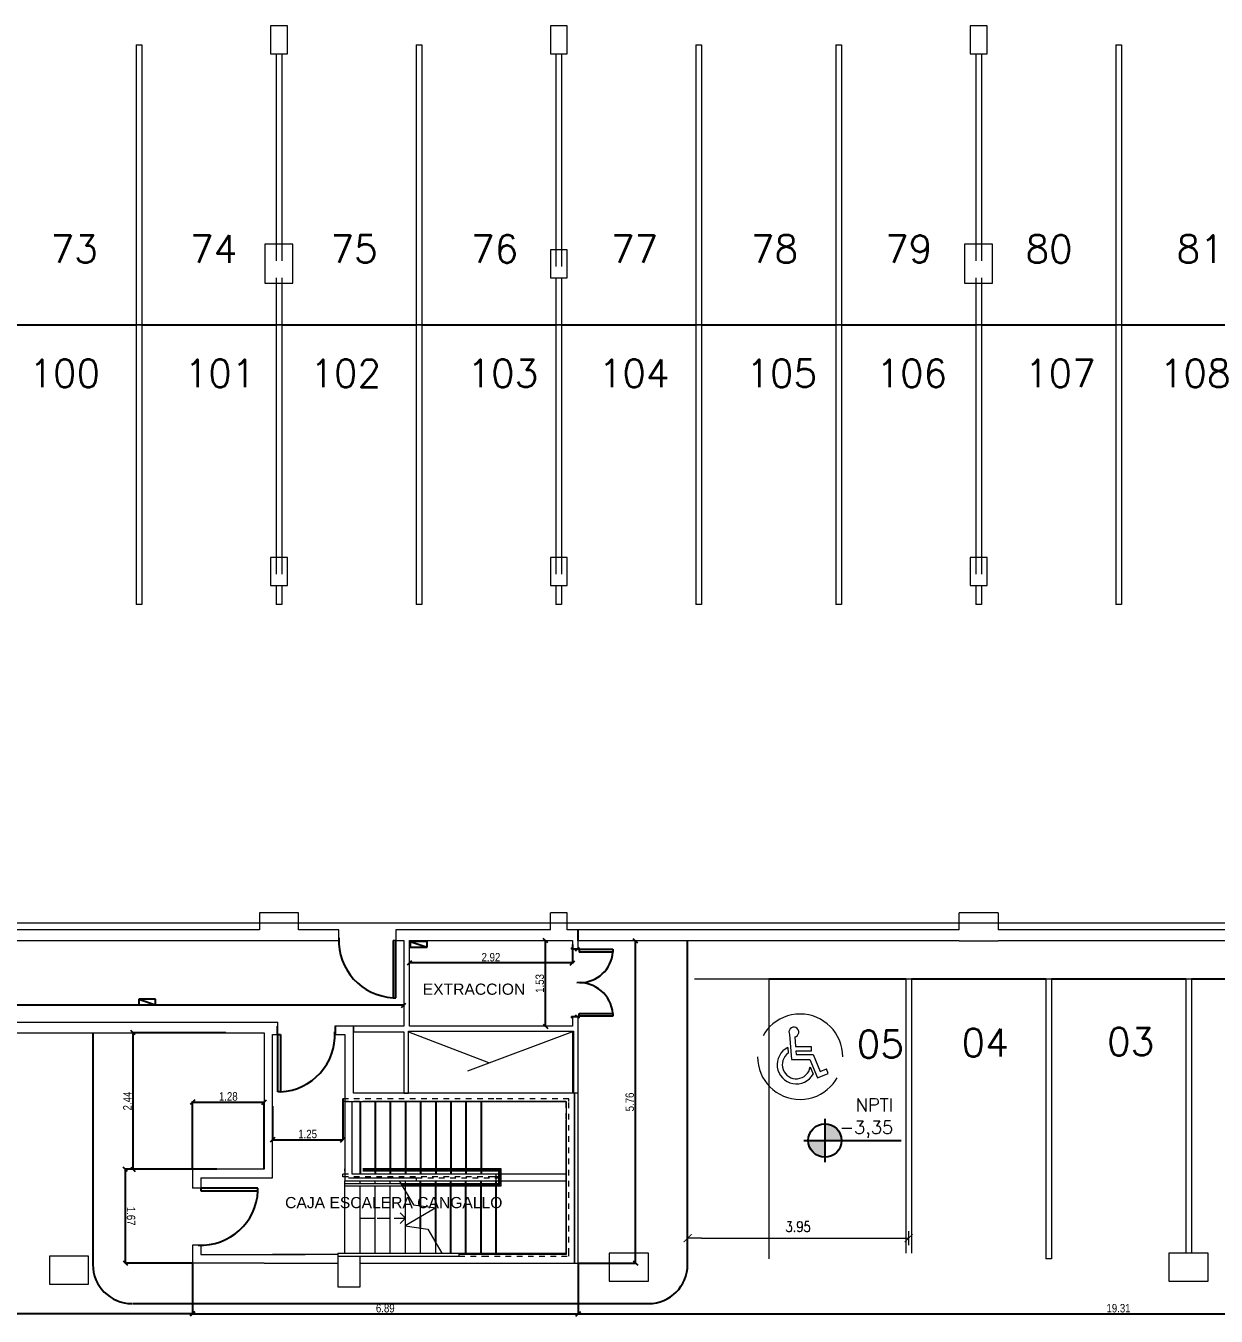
# Model space of a CAD drawing. Header units: millimetres. Extents: x 40 to 151, y 57 to 134.
# Drawn here: x 109.45 to 130.71, y 82.61 to 105.67 of the extents above; entities that cross this region are included whole.
import ezdxf

# ---------------------------------------------------------------- set-up
doc = ezdxf.new("R2010")
doc.units = ezdxf.units.MM
for name, pattern in [('Center', [30, 12, -6, 6, -6]), ('Dash', [3.5, 2, -1.5]), ('Hidden', [7.14375, 4.7625, -2.38125]), ('Overhead', [3.96875, 2.38125, -1.5875]), ('Overhead_2_', [0.003968, 0.002381, -0.001587])]:
    doc.linetypes.add(name, pattern=pattern)
for name, color, linetype, lineweight in [('000', 7, 'Continuous', 9), ('A-----NPP', 7, 'Continuous', 9), ('A-----TEP', 7, 'Continuous', 9), ('A-DOORSYM', 7, 'Continuous', 9), ('A-FLORHRM', 7, 'Continuous', 9), ('A-FLOROTM', 7, 'Continuous', 9), ('A-FLORSTM', 7, 'Continuous', 9), ('A-SECTMBM', 7, 'Overhead', 9), ('A-WALL', 7, 'Continuous', 9), ('C-PKNGCTM', 7, 'Continuous', 9), ('DIMENSION', 1, 'Continuous', 25), ('F-AFFFEQM', 7, 'Continuous', 9), ('PPSA-COTAS-PARCIALES', 7, 'Continuous', 9), ('S-COLSPRM', 7, 'Continuous', 9)]:
    doc.layers.add(name, color=color, linetype=linetype, lineweight=lineweight)
for name, color, linetype in [('estructura', 7, 'Continuous'), ('Lineas Carpintería', 7, 'Continuous'), ('Lineas Muros mampostería', 7, 'Continuous'), ('Lineas Proyecciones', 7, 'Hidden'), ('Lineas Solados', 7, 'Continuous'), ('NUEVOTEXTOS', 7, 'Continuous'), ('Plano Generales interior', 7, 'Continuous'), ('Sectores', 3, 'Continuous')]:
    doc.layers.add(name, color=color, linetype=linetype)
doc.styles.add('ARIALNARROW', font='ARIALN.TTF')
doc.styles.add('COTAS', font='simplex.shx', dxfattribs={"width": 0.8})
doc.styles.add('MtXpl_Arial_Unicode_', font='ARIALUNI.ttf')
doc.styles.add('NUEVOLOCALES', font='romans.shx')
doc.styles.get("Standard").update_dxf_attribs({"font": 'txt.shx'})
doc.dimstyles.new('C', dxfattribs={"dimscale": 1.5, "dimtxt": 0.15, "dimasz": 0.08, "dimexe": 0.01, "dimexo": 0, "dimgap": 0.025, "dimtad": 1, "dimzin": 0, "dimdsep": 46, "dimtxsty": 'ARIALNARROW', "dimblk": 'OBLIQUE', "dimcen": 0, "dimclrd": 256, "dimclre": 256, "dimclrt": 256, "dimadec": 0, "dimazin": 0, "dimtfac": 1.666667, "dimtofl": 0, "dimtmove": 0, "dimatfit": 0, "dimldrblk": 'OBLIQUE', "dimfxl": 0.1, "dimtolj": 1, "dimtzin": 0, "dimarcsym": 0})

# ---------------------------------------------------------------- blocks, each defined once
blk = doc.blocks.new('COTA_N')
for p, q in [((-1, 0), (0, 0)), ((0, 0.5), (0, -0.5))]:
    blk.add_line(p, q)
at = {"const_width": 0.065}
blk.add_lwpolyline([(0.141421, 0.141421), (0.282843, 0.282843), (0, 0), (-0.141421, -0.141421), (-0.282843, -0.282843)], dxfattribs=at)
blk = doc.blocks.new('_Oblique')
at = {"layer": 'estructura', "color": 0, "lineweight": -2}
blk.add_line((-0.5, -0.5), (0.5, 0.5), dxfattribs=at)
blk = doc.blocks.new('*D46')
at = {"layer": 'Defpoints', "color": 0}
for p in [(95.922792, 83.605162), (112.422743, 83.560108), (112.422743, 82.660108)]:
    blk.add_point(p, dxfattribs=at)
at = {"layer": 'DIMENSION', "lineweight": -2}
for p, q in [((95.922792, 83.605162), (95.922792, 82.650108)), ((112.422743, 83.560108), (112.422743, 82.650108)), ((95.922792, 82.660108), (112.422743, 82.660108))]:
    blk.add_line(p, q, dxfattribs=at)
at = {"layer": 'DIMENSION', "lineweight": -2, "xscale": 0.08, "yscale": 0.08, "zscale": 0.08, "rotation": 180}
blk.add_blockref('_Oblique', (95.922792, 82.660108), dxfattribs=at)
at = {"layer": 'DIMENSION', "lineweight": -2, "xscale": 0.08, "yscale": 0.08, "zscale": 0.08}
blk.add_blockref('_Oblique', (112.422743, 82.660108), dxfattribs=at)
at = {"layer": 'DIMENSION', "insert": (104.172767, 82.761684), "char_height": 0.15, "attachment_point": 5, "style": 'ARIALNARROW'}
blk.add_mtext('\\A1;16.50', dxfattribs=at)
blk = doc.blocks.new('*D47')
at = {"layer": 'Defpoints', "color": 0}
for p in [(119.312797, 83.560162), (112.422743, 82.650108), (119.312797, 82.650108)]:
    blk.add_point(p, dxfattribs=at)
at = {"layer": 'DIMENSION', "lineweight": -2}
for p, q in [((119.312797, 83.560162), (119.312797, 82.640108)), ((112.422743, 82.650108), (112.422743, 82.660108)), ((112.422743, 82.650108), (119.312797, 82.650108))]:
    blk.add_line(p, q, dxfattribs=at)
at = {"layer": 'DIMENSION', "lineweight": -2, "xscale": 0.08, "yscale": 0.08, "zscale": 0.08, "rotation": 180}
blk.add_blockref('_Oblique', (112.422743, 82.650108), dxfattribs=at)
at = {"layer": 'DIMENSION', "lineweight": -2, "xscale": 0.08, "yscale": 0.08, "zscale": 0.08}
blk.add_blockref('_Oblique', (119.312797, 82.650108), dxfattribs=at)
at = {"layer": 'DIMENSION', "insert": (115.86777, 82.751684), "char_height": 0.15, "attachment_point": 5, "style": 'ARIALNARROW'}
blk.add_mtext('\\A1;6.89', dxfattribs=at)
blk = doc.blocks.new('*D48')
at = {"layer": 'Defpoints', "color": 0}
for p in [(138.622508, 83.535162), (119.312797, 82.650108), (138.622508, 82.650108)]:
    blk.add_point(p, dxfattribs=at)
at = {"layer": 'DIMENSION', "lineweight": -2}
for p, q in [((138.622508, 83.535162), (138.622508, 82.640108)), ((119.312797, 82.650108), (119.312797, 82.660108)), ((119.312797, 82.650108), (138.622508, 82.650108))]:
    blk.add_line(p, q, dxfattribs=at)
at = {"layer": 'DIMENSION', "lineweight": -2, "xscale": 0.08, "yscale": 0.08, "zscale": 0.08, "rotation": 180}
blk.add_blockref('_Oblique', (119.312797, 82.650108), dxfattribs=at)
at = {"layer": 'DIMENSION', "lineweight": -2, "xscale": 0.08, "yscale": 0.08, "zscale": 0.08}
blk.add_blockref('_Oblique', (138.622508, 82.650108), dxfattribs=at)
at = {"layer": 'DIMENSION', "insert": (128.967652, 82.751684), "char_height": 0.15, "attachment_point": 5, "style": 'ARIALNARROW'}
blk.add_mtext('\\A1;19.31', dxfattribs=at)
blk = doc.blocks.new('*D49')
at = {"layer": 'Defpoints', "color": 0}
for p in [(120.337586, 89.315162), (120.337586, 89.315162), (119.312797, 83.560162)]:
    blk.add_point(p, dxfattribs=at)
at = {"layer": 'DIMENSION', "lineweight": -2}
for p, q in [((120.337586, 89.315162), (120.347586, 89.315162)), ((120.337586, 83.560162), (120.337586, 89.315162)), ((119.312797, 83.560162), (120.347586, 83.560162))]:
    blk.add_line(p, q, dxfattribs=at)
at = {"layer": 'DIMENSION', "lineweight": -2, "xscale": 0.08, "yscale": 0.08, "zscale": 0.08}
for p, rotation in [((120.337586, 89.315162), 90), ((120.337586, 83.560162), 270)]:
    blk.add_blockref('_Oblique', p, dxfattribs=dict(at, rotation=rotation))
at = {"layer": 'DIMENSION', "insert": (120.23601, 86.437662), "char_height": 0.15, "attachment_point": 5, "rotation": 90, "style": 'ARIALNARROW'}
blk.add_mtext('\\A1;5.76', dxfattribs=at)
blk = doc.blocks.new('*D50')
at = {"layer": 'Defpoints', "color": 0}
for p in [(118.729904, 89.320162), (118.729904, 89.320162), (118.729904, 87.790163)]:
    blk.add_point(p, dxfattribs=at)
at = {"layer": 'DIMENSION', "lineweight": -2}
for p, q in [((118.729904, 89.320162), (118.719904, 89.320162)), ((118.729904, 87.790163), (118.729904, 89.320162)), ((118.729904, 87.790163), (118.719904, 87.790163))]:
    blk.add_line(p, q, dxfattribs=at)
at = {"layer": 'DIMENSION', "lineweight": -2, "xscale": 0.08, "yscale": 0.08, "zscale": 0.08}
for p, rotation in [((118.729904, 89.320162), 90), ((118.729904, 87.790163), 270)]:
    blk.add_blockref('_Oblique', p, dxfattribs=dict(at, rotation=rotation))
at = {"layer": 'DIMENSION', "insert": (118.628327, 88.555163), "char_height": 0.15, "attachment_point": 5, "rotation": 90, "style": 'ARIALNARROW'}
blk.add_mtext('\\A1;1.53', dxfattribs=at)
blk = doc.blocks.new('*D51')
at = {"layer": 'Defpoints', "color": 0}
for p in [(119.212797, 89.250163), (116.297498, 88.921989), (116.297498, 88.921989)]:
    blk.add_point(p, dxfattribs=at)
at = {"layer": 'DIMENSION', "lineweight": -2}
for p, q in [((119.212797, 89.250163), (119.212797, 88.911989)), ((116.297498, 88.921989), (116.297498, 88.911989)), ((119.212797, 88.921989), (116.297498, 88.921989))]:
    blk.add_line(p, q, dxfattribs=at)
at = {"layer": 'DIMENSION', "lineweight": -2, "xscale": 0.08, "yscale": 0.08, "zscale": 0.08, "rotation": 180}
blk.add_blockref('_Oblique', (116.297498, 88.921989), dxfattribs=at)
at = {"layer": 'DIMENSION', "lineweight": -2, "xscale": 0.08, "yscale": 0.08, "zscale": 0.08}
blk.add_blockref('_Oblique', (119.212797, 88.921989), dxfattribs=at)
at = {"layer": 'DIMENSION', "insert": (117.755147, 89.023566), "char_height": 0.15, "attachment_point": 5, "style": 'ARIALNARROW'}
blk.add_mtext('\\A1;2.92', dxfattribs=at)
blk = doc.blocks.new('*D52')
at = {"layer": 'Defpoints', "color": 0}
for p in [(115.107797, 86.495561), (113.852797, 86.362232), (115.107797, 85.762232)]:
    blk.add_point(p, dxfattribs=at)
at = {"layer": 'DIMENSION', "lineweight": -2}
for p, q in [((115.107797, 86.495561), (115.107797, 85.752232)), ((113.852797, 86.362232), (113.852797, 85.752232)), ((113.852797, 85.762232), (115.107797, 85.762232))]:
    blk.add_line(p, q, dxfattribs=at)
at = {"layer": 'DIMENSION', "lineweight": -2, "xscale": 0.08, "yscale": 0.08, "zscale": 0.08, "rotation": 180}
blk.add_blockref('_Oblique', (113.852797, 85.762232), dxfattribs=at)
at = {"layer": 'DIMENSION', "lineweight": -2, "xscale": 0.08, "yscale": 0.08, "zscale": 0.08}
blk.add_blockref('_Oblique', (115.107797, 85.762232), dxfattribs=at)
at = {"layer": 'DIMENSION', "insert": (114.480297, 85.863809), "char_height": 0.15, "attachment_point": 5, "style": 'ARIALNARROW'}
blk.add_mtext('\\A1;1.25', dxfattribs=at)
blk = doc.blocks.new('*D53')
at = {"layer": 'Defpoints', "color": 0}
for p in [(113.017797, 87.675163), (111.360301, 85.234302), (112.860301, 85.234302)]:
    blk.add_point(p, dxfattribs=at)
at = {"layer": 'DIMENSION', "lineweight": -2}
for p, q in [((113.017797, 87.675163), (111.350301, 87.675163)), ((111.360301, 87.675163), (111.360301, 85.234302)), ((112.860301, 85.234302), (111.350301, 85.234302))]:
    blk.add_line(p, q, dxfattribs=at)
at = {"layer": 'DIMENSION', "lineweight": -2, "xscale": 0.08, "yscale": 0.08, "zscale": 0.08}
for p, rotation in [((111.360301, 87.675163), 90), ((111.360301, 85.234302), 270)]:
    blk.add_blockref('_Oblique', p, dxfattribs=dict(at, rotation=rotation))
at = {"layer": 'DIMENSION', "insert": (111.260001, 86.454732), "char_height": 0.15, "attachment_point": 5, "rotation": 90, "style": 'ARIALNARROW'}
blk.add_mtext('\\A1;2.44', dxfattribs=at)
blk = doc.blocks.new('*D54')
at = {"layer": 'Defpoints', "color": 0}
for p in [(112.422743, 85.234302), (111.222815, 83.560056), (112.422815, 83.560108)]:
    blk.add_point(p, dxfattribs=at)
at = {"layer": 'DIMENSION', "lineweight": -2}
for p, q in [((112.422743, 85.234302), (111.212743, 85.23425)), ((111.222743, 85.23425), (111.222815, 83.560056)), ((112.422815, 83.560108), (111.212815, 83.560056))]:
    blk.add_line(p, q, dxfattribs=at)
at = {"layer": 'DIMENSION', "lineweight": -2, "xscale": 0.08, "yscale": 0.08, "zscale": 0.08}
for p, rotation in [((111.222743, 85.23425), 90.002462), ((111.222815, 83.560056), 270.002462)]:
    blk.add_blockref('_Oblique', p, dxfattribs=dict(at, rotation=rotation))
at = {"layer": 'DIMENSION', "insert": (111.324355, 84.397157), "char_height": 0.15, "attachment_point": 5, "rotation": 270.002462, "style": 'ARIALNARROW'}
blk.add_mtext('\\A1;1.67', dxfattribs=at)
blk = doc.blocks.new('*D55')
at = {"layer": 'Defpoints', "color": 0}
for p in [(113.702797, 86.434302), (112.422815, 85.234302), (113.702797, 85.234302)]:
    blk.add_point(p, dxfattribs=at)
at = {"layer": 'DIMENSION', "lineweight": -2}
for p, q in [((112.422815, 85.234302), (112.422815, 86.444302)), ((112.422815, 86.434302), (113.702797, 86.434302)), ((113.702797, 85.234302), (113.702797, 86.444302))]:
    blk.add_line(p, q, dxfattribs=at)
at = {"layer": 'DIMENSION', "lineweight": -2, "xscale": 0.08, "yscale": 0.08, "zscale": 0.08, "rotation": 180}
blk.add_blockref('_Oblique', (112.422815, 86.434302), dxfattribs=at)
at = {"layer": 'DIMENSION', "lineweight": -2, "xscale": 0.08, "yscale": 0.08, "zscale": 0.08}
blk.add_blockref('_Oblique', (113.702797, 86.434302), dxfattribs=at)
at = {"layer": 'DIMENSION', "insert": (113.062806, 86.535878), "char_height": 0.15, "attachment_point": 5, "style": 'ARIALNARROW'}
blk.add_mtext('\\A1;1.28', dxfattribs=at)
blk = doc.blocks.new('*D56')
at = {"layer": 'Defpoints', "color": 0}
for p in [(91.928874, 88.165436), (116.197498, 88.165436), (91.928874, 87.920163)]:
    blk.add_point(p, dxfattribs=at)
at = {"layer": 'DIMENSION', "lineweight": -2}
for p, q in [((91.928874, 87.920163), (91.928874, 88.175436)), ((116.197498, 88.165436), (91.928874, 88.165436)), ((116.197498, 88.165436), (116.197498, 88.175436))]:
    blk.add_line(p, q, dxfattribs=at)
at = {"layer": 'DIMENSION', "lineweight": -2, "xscale": 0.08, "yscale": 0.08, "zscale": 0.08, "rotation": 180}
blk.add_blockref('_Oblique', (91.928874, 88.165436), dxfattribs=at)
at = {"layer": 'DIMENSION', "lineweight": -2, "xscale": 0.08, "yscale": 0.08, "zscale": 0.08}
blk.add_blockref('_Oblique', (116.197498, 88.165436), dxfattribs=at)
at = {"layer": 'DIMENSION', "insert": (104.063186, 88.265736), "char_height": 0.15, "attachment_point": 5, "style": 'ARIALNARROW'}
blk.add_mtext('\\A1;24.27', dxfattribs=at)

msp = doc.modelspace()

# ---------------------------------------------------------------- hatches: boundary and pattern name
h = msp.add_hatch(color=252)
h.paths.add_polyline_path([(123.422483, 85.748868, 0.414213562), (123.720953, 85.450397), (123.720953, 85.748868)])
h.paths.add_polyline_path([(123.720953, 86.047339), (123.720953, 85.748868), (124.019424, 85.748868, 0.414213562)])

# ---------------------------------------------------------------- linework, layer by layer
at = {"color": 252}
for p, q in [((123.720953, 86.134763), (123.720953, 85.362973)), ((123.345378, 85.748868), (125.085549, 85.748868))]:
    msp.add_line(p, q, dxfattribs=at)
msp.add_circle((123.720953, 85.748868), 0.298471, dxfattribs=at)
at = {"layer": '000', "ltscale": 0.01}
msp.add_line((46.612789, 89.639999), (149.142794, 89.639999), dxfattribs=at)
at = {"layer": '000', "color": 252, "ltscale": 0.01}
msp.add_line((47.112789, 89.639999), (149.142794, 89.639999), dxfattribs=at)
at = {"layer": 'A-----NPP', "color": 252}
for p, q in [((63.967792, 100.325162), (128.916992, 100.325162)), ((121.389392, 88.635162), (128.940192, 88.635162)), ((97.529392, 87.675163), (113.017797, 87.675163))]:
    msp.add_line(p, q, dxfattribs=at)
at = {"layer": 'A-----NPP', "color": 252, "linetype": 'Dash'}
for p, q in [((116.282498, 87.690163), (117.708784, 87.142663)), ((119.212797, 87.690163), (116.282498, 86.595162))]:
    msp.add_line(p, q, dxfattribs=at)
at = {"layer": 'A-DOORSYM', "color": 252}
for p, q in [((116.057797, 89.320162), (116.007797, 89.320162)), ((119.262797, 89.165163), (119.262797, 89.145163)), ((119.262797, 89.145163), (119.282797, 89.145163)), ((119.263797, 89.146163), (119.263797, 89.166163)), ((119.281797, 89.146163), (119.263797, 89.146163)), ((119.331797, 89.166163), (119.281797, 89.166163)), ((119.281797, 89.166163), (119.281797, 89.146163)), ((119.282797, 89.145163), (119.282797, 89.165163)), ((119.282797, 89.165163), (119.332797, 89.165163)), ((119.332797, 89.190163), (119.312797, 89.190163)), ((119.312797, 89.190163), (119.312797, 89.189163)), ((119.312797, 89.189163), (119.331797, 89.189163)), ((119.331797, 89.189163), (119.331797, 89.166163)), ((119.332797, 89.165163), (119.332797, 89.190163)), ((119.262797, 87.965163), (119.192797, 87.965163)), ((119.192797, 87.965163), (119.192797, 87.940163)), ((119.192797, 87.940163), (119.212797, 87.940163)), ((119.193797, 87.941163), (119.193797, 87.964163)), ((119.193797, 87.964163), (119.263797, 87.964163)), ((119.212797, 87.941163), (119.193797, 87.941163)), ((119.212797, 87.940163), (119.212797, 87.941163)), ((119.282797, 87.985163), (119.262797, 87.985163)), ((119.262797, 87.985163), (119.262797, 87.965163)), ((119.263797, 87.964163), (119.263797, 87.984163)), ((119.263797, 87.984163), (119.281797, 87.984163)), ((119.281797, 87.984163), (119.281797, 87.964163)), ((119.281797, 87.964163), (119.331797, 87.964163)), ((119.282797, 87.965163), (119.282797, 87.985163)), ((119.332797, 87.965163), (119.282797, 87.965163)), ((119.331797, 87.941163), (119.312797, 87.941163)), ((119.312797, 87.941163), (119.312797, 87.940163)), ((119.312797, 87.940163), (119.332797, 87.940163)), ((119.331797, 87.964163), (119.331797, 87.941163)), ((119.332797, 87.940163), (119.332797, 87.965163))]:
    msp.add_line(p, q, dxfattribs=at)
at = {"layer": 'A-FLORHRM', "color": 252, "linetype": 'Overhead_2_'}
for p, q in [((115.107797, 86.444761), (115.107797, 86.495561)), ((117.807797, 86.495561), (115.107797, 86.495561)), ((119.148197, 86.495561), (117.807797, 86.495561)), ((119.148197, 86.445161), (119.148197, 86.495561)), ((117.807797, 86.444761), (115.107797, 86.444761)), ((119.097397, 86.444761), (117.807797, 86.444761)), ((119.097397, 83.735562), (119.097397, 86.444761)), ((119.148197, 83.725658), (119.148197, 86.445161)), ((115.107797, 85.099762), (115.107797, 85.150562)), ((117.807797, 85.150562), (115.107797, 85.150562)), ((117.807797, 85.099762), (115.107797, 85.099762)), ((116.426797, 85.080562), (117.887797, 85.080562)), ((117.930364, 85.150562), (117.807797, 85.150562)), ((117.904964, 85.099762), (117.807797, 85.099762)), ((117.930364, 85.029762), (117.930364, 85.150562)), ((116.427032, 85.029762), (117.930364, 85.029762)), ((117.188561, 83.735562), (117.617797, 83.735562)), ((117.617797, 83.735562), (119.097397, 83.735562)), ((119.148197, 83.684762), (119.148197, 83.725658)), ((117.188797, 83.684762), (117.617797, 83.684762)), ((117.617797, 83.684762), (119.148197, 83.684762))]:
    msp.add_line(p, q, dxfattribs=at)
at = {"layer": 'A-FLORHRM', "color": 252, "linetype": 'Overhead'}
for p, q in [((115.147797, 85.200162), (115.147797, 85.240162)), ((117.847797, 85.240162), (115.147797, 85.240162)), ((115.147797, 85.210162), (115.147797, 85.230162)), ((117.847797, 85.230162), (115.147797, 85.230162)), ((115.147797, 85.210162), (115.147797, 85.230162)), ((117.847797, 85.230162), (115.147797, 85.230162)), ((117.847797, 85.210162), (115.147797, 85.210162)), ((117.847797, 85.210162), (115.147797, 85.210162)), ((117.847797, 85.200162), (115.147797, 85.200162)), ((117.937797, 85.240162), (117.847797, 85.240162)), ((117.927797, 85.230162), (117.847797, 85.230162)), ((117.927797, 85.230162), (117.847797, 85.230162)), ((117.907797, 85.210162), (117.847797, 85.210162)), ((117.907797, 85.210162), (117.847797, 85.210162)), ((117.897797, 85.200162), (117.847797, 85.200162)), ((117.897797, 84.980162), (117.897797, 85.200162)), ((117.907797, 84.970162), (117.907797, 85.210162)), ((117.907797, 84.970162), (117.907797, 85.210162)), ((117.927797, 84.950162), (117.927797, 85.230162)), ((117.927797, 84.950162), (117.927797, 85.230162)), ((117.937797, 84.940162), (117.937797, 85.240162)), ((116.146217, 84.980162), (117.847797, 84.980162)), ((116.152102, 84.970162), (117.847797, 84.970162)), ((116.152102, 84.970162), (117.847797, 84.970162)), ((116.16387, 84.950162), (117.847797, 84.950162)), ((116.16387, 84.950162), (117.847797, 84.950162)), ((116.169754, 84.940162), (117.847797, 84.940162)), ((117.847797, 84.980162), (117.897797, 84.980162)), ((117.847797, 84.970162), (117.907797, 84.970162)), ((117.847797, 84.970162), (117.907797, 84.970162)), ((117.847797, 84.950162), (117.927797, 84.950162)), ((117.847797, 84.950162), (117.927797, 84.950162)), ((117.847797, 84.940162), (117.937797, 84.940162))]:
    msp.add_line(p, q, dxfattribs=at)
at = {"layer": 'A-FLORHRM', "color": 252}
for p, q in [((115.21094, 85.080562), (116.426797, 85.080562)), ((116.426797, 85.030162), (116.426797, 85.080562)), ((115.147797, 84.980162), (116.146217, 84.980162)), ((115.147797, 84.940162), (115.147797, 84.980162)), ((115.147797, 84.940162), (116.169754, 84.940162)), ((115.187797, 85.029762), (116.427032, 85.029762)), ((116.169754, 84.940162), (116.146217, 84.980162)), ((116.427032, 85.029762), (116.426797, 85.030162)), ((115.017797, 83.735162), (117.188561, 83.735562)), ((117.188797, 83.735162), (117.188561, 83.735562)), ((117.188797, 83.684762), (117.188797, 83.735162)), ((115.017797, 83.684762), (117.188797, 83.684762))]:
    msp.add_line(p, q, dxfattribs=at)
at = {"layer": 'A-FLOROTM', "color": 252}
for p, q in [((119.212797, 87.705163), (119.212797, 86.595162)), ((115.147797, 86.440162), (115.147797, 86.445162))]:
    msp.add_line(p, q, dxfattribs=at)
at = {"layer": 'A-FLORSTM', "color": 252}
for p, q in [((115.147797, 84.980162), (115.147797, 85.030162)), ((115.147797, 83.735162), (115.147797, 84.940162)), ((115.417797, 84.980162), (115.417797, 85.029762)), ((115.417797, 83.735562), (115.417797, 84.940162)), ((115.687797, 84.980162), (115.687797, 85.029762)), ((115.687797, 83.735562), (115.687797, 84.940162)), ((115.957797, 84.980162), (115.957797, 85.029762)), ((115.957797, 83.735562), (115.957797, 84.940162)), ((116.117032, 85.029762), (116.146217, 84.980162)), ((116.169754, 84.940162), (116.368984, 84.601576)), ((116.227797, 84.22379), (116.227797, 84.841521)), ((116.132337, 84.455622), (116.227797, 84.360162)), ((116.771439, 84.543678), (116.224154, 84.221647)), ((116.368984, 84.601576), (116.771439, 84.543678)), ((116.497797, 84.382662), (116.497797, 84.583045)), ((116.767797, 84.541535), (116.767797, 84.544202)), ((115.417797, 84.360162), (115.687797, 84.360162)), ((115.721547, 84.360162), (115.957797, 84.360162)), ((116.025297, 84.360162), (116.227797, 84.360162)), ((116.132337, 84.264703), (116.227797, 84.360162)), ((116.224154, 84.221647), (116.626609, 84.163749)), ((116.227797, 83.735562), (116.227797, 84.221123)), ((116.497797, 83.735562), (116.497797, 84.18228)), ((116.626609, 84.163749), (116.878561, 83.735562)), ((116.767797, 83.735562), (116.767797, 83.923804))]:
    msp.add_line(p, q, dxfattribs=at)
at = {"layer": 'A-SECTMBM', "color": 252}
for p, q in [((115.147797, 86.445161), (115.147797, 85.150162)), ((117.847797, 86.445161), (115.147797, 86.445161)), ((119.097797, 86.445161), (117.847797, 86.445161)), ((119.097797, 83.735162), (119.097797, 86.445161)), ((117.847797, 85.150162), (115.147797, 85.150162)), ((117.847797, 85.030162), (117.847797, 85.150162)), ((116.227797, 84.841521), (116.227797, 85.029762)), ((116.42703, 85.030162), (117.847797, 85.030162)), ((116.227797, 84.221123), (116.227797, 84.22379)), ((117.188563, 83.735162), (117.847797, 83.735162)), ((117.847797, 83.735162), (119.097797, 83.735162))]:
    msp.add_line(p, q, dxfattribs=at)
at = {"layer": 'A-WALL', "color": 252, "lineweight": 18}
for p, q in [((114.117797, 105.665162), (113.817797, 105.665162)), ((113.817797, 105.665162), (113.817797, 105.165162)), ((114.117797, 105.165162), (114.117797, 105.665162)), ((119.117797, 105.665162), (118.817797, 105.665162)), ((118.817797, 105.665162), (118.817797, 105.165162)), ((119.117797, 105.165162), (119.117797, 105.665162)), ((126.617792, 105.665162), (126.317792, 105.665162)), ((126.317792, 105.665162), (126.317792, 105.165162)), ((126.617792, 105.165162), (126.617792, 105.665162)), ((113.817797, 105.165162), (114.117797, 105.165162)), ((118.817797, 105.165162), (119.117797, 105.165162)), ((126.317792, 105.165162), (126.617792, 105.165162)), ((114.217797, 101.765162), (113.717797, 101.765162)), ((113.717797, 101.765162), (113.717797, 101.065162)), ((114.217797, 101.065162), (114.217797, 101.765162)), ((126.717792, 101.765162), (126.217792, 101.765162)), ((126.217792, 101.765162), (126.217792, 101.065162)), ((126.717792, 101.065162), (126.717792, 101.765162)), ((119.117797, 101.665162), (118.817797, 101.665162)), ((118.817797, 101.665162), (118.817797, 101.165162)), ((119.117797, 101.165162), (119.117797, 101.665162)), ((113.717797, 101.065162), (114.217797, 101.065162)), ((118.817797, 101.165162), (119.117797, 101.165162)), ((126.217792, 101.065162), (126.717792, 101.065162)), ((114.117797, 96.165162), (113.817797, 96.165162)), ((113.817797, 96.165162), (113.817797, 95.665162)), ((114.117797, 95.665162), (114.117797, 96.165162)), ((119.117797, 96.165162), (118.817797, 96.165162)), ((118.817797, 96.165162), (118.817797, 95.665162)), ((119.117797, 95.665162), (119.117797, 96.165162)), ((126.617792, 96.165162), (126.317792, 96.165162)), ((126.317792, 96.165162), (126.317792, 95.665162)), ((126.617792, 95.665162), (126.617792, 96.165162)), ((113.817797, 95.665162), (114.117797, 95.665162)), ((118.817797, 95.665162), (119.117797, 95.665162)), ((126.317792, 95.665162), (126.617792, 95.665162)), ((114.317797, 89.815162), (113.617797, 89.815162)), ((113.617797, 89.815162), (113.617797, 89.515162)), ((114.317797, 89.510162), (114.317797, 89.815162)), ((119.117797, 89.815162), (118.817797, 89.815162)), ((118.817797, 89.510162), (118.817797, 89.815162)), ((119.117797, 89.510162), (119.117797, 89.815162)), ((126.817792, 89.815162), (126.117792, 89.815162)), ((126.117792, 89.510162), (126.117792, 89.815162)), ((126.817792, 89.815162), (126.817792, 89.510162)), ((113.617797, 89.515162), (106.617792, 89.515162)), ((115.037797, 89.510162), (114.317797, 89.510162)), ((115.037797, 89.315162), (115.037797, 89.510162)), ((118.817797, 89.510162), (116.057797, 89.510162)), ((116.057797, 89.510162), (116.057797, 89.320162)), ((126.117792, 89.510162), (119.117797, 89.510162)), ((131.317792, 89.510162), (126.817792, 89.510162)), ((113.017797, 89.315162), (106.617792, 89.315162)), ((115.037797, 89.315162), (106.617792, 89.315162)), ((116.057797, 89.320162), (116.197498, 89.320162)), ((116.197498, 89.320162), (116.197498, 87.790163)), ((116.297498, 87.790163), (116.297498, 89.320162)), ((116.297498, 89.320162), (119.212797, 89.320162)), ((119.212797, 89.320162), (119.212797, 89.180163)), ((119.312797, 89.180163), (119.312797, 89.315162)), ((126.117792, 89.315162), (119.312797, 89.315162)), ((126.117792, 89.315162), (121.269392, 89.315162)), ((126.117792, 89.315162), (126.817792, 89.315162)), ((131.317792, 89.315162), (126.817792, 89.315162)), ((131.317792, 89.315162), (126.817792, 89.315162)), ((119.212797, 89.190163), (119.192797, 89.190163)), ((119.192797, 89.190163), (119.192797, 89.165163)), ((119.192797, 89.165163), (119.262797, 89.165163)), ((119.193797, 89.166163), (119.193797, 89.189163)), ((119.193797, 89.189163), (119.212797, 89.189163)), ((119.263797, 89.166163), (119.193797, 89.166163)), ((119.212797, 89.189163), (119.212797, 89.190163)), ((119.212797, 89.180163), (119.312797, 89.180163)), ((95.905292, 87.865163), (113.947498, 87.865163)), ((119.312797, 87.950163), (119.212797, 87.950163)), ((119.212797, 87.950163), (119.212797, 87.790163)), ((119.312797, 83.560162), (119.312797, 87.950163)), ((95.905292, 87.675163), (113.702797, 87.675163)), ((95.905292, 87.675163), (113.702797, 87.675163)), ((116.197498, 87.790163), (115.297797, 87.790163)), ((115.297797, 87.690163), (116.197498, 87.690163)), ((116.197498, 87.690163), (116.197498, 86.595162)), ((116.282498, 87.705163), (119.227797, 87.705163)), ((116.282498, 86.595162), (116.282498, 87.705163)), ((119.212797, 87.790163), (116.297498, 87.790163)), ((119.227797, 87.705163), (119.227797, 86.595162)), ((116.197498, 86.595162), (116.282498, 86.595162)), ((119.247797, 86.595162), (119.097797, 86.595162)), ((119.312797, 86.595162), (119.227797, 86.595162)), ((119.247797, 86.595162), (119.247797, 83.560162)), ((119.247797, 83.560162), (119.247797, 86.595162)), ((115.147797, 86.445162), (119.097797, 86.445162)), ((115.147797, 86.440162), (115.147797, 85.030162)), ((115.277797, 86.440162), (115.147797, 86.440162)), ((115.277797, 85.150162), (115.277797, 86.440162)), ((119.097797, 86.445162), (119.097797, 83.710162)), ((112.422743, 85.234302), (112.422743, 84.89899)), ((112.572743, 85.084302), (112.572743, 84.89899)), ((119.097797, 85.150162), (115.277797, 85.150162)), ((119.097797, 85.030162), (119.097797, 85.150162)), ((112.573355, 84.89899), (112.422743, 84.89899)), ((115.147797, 85.030162), (115.21141, 85.030162)), ((116.42703, 85.030162), (119.097797, 85.030162)), ((112.422743, 83.877765), (112.422743, 83.560108)), ((112.572743, 83.877765), (112.422743, 83.877765)), ((112.572743, 83.877765), (112.572743, 83.710108)), ((112.572743, 83.710108), (114.435297, 83.710162)), ((119.097797, 83.710162), (117.188679, 83.710162)), ((113.702797, 83.560162), (112.422743, 83.560108)), ((115.417797, 83.560162), (119.097797, 83.560162)), ((119.097797, 83.560162), (119.247797, 83.560162)), ((119.247797, 83.560162), (119.312797, 83.560162))]:
    msp.add_line(p, q, dxfattribs=at)
at = {"layer": 'C-PKNGCTM', "color": 252}
for p, q in [((111.416992, 105.325162), (111.518592, 105.325162)), ((111.416992, 105.325162), (111.416992, 100.325162)), ((111.518592, 105.325162), (111.518592, 100.325162)), ((113.916992, 105.165162), (113.916992, 101.465162)), ((114.018592, 105.165162), (114.018592, 101.465162)), ((116.416992, 105.325162), (116.518592, 105.325162)), ((116.416992, 105.325162), (116.416992, 100.325162)), ((116.518592, 105.325162), (116.518592, 100.325162)), ((118.916992, 105.165162), (118.916992, 101.365162)), ((119.018592, 105.165162), (119.018592, 101.365162)), ((121.416992, 105.325162), (121.518592, 105.325162)), ((121.416992, 105.325162), (121.416992, 100.325162)), ((121.518592, 105.325162), (121.518592, 100.325162)), ((123.916992, 105.325162), (124.018592, 105.325162)), ((123.916992, 105.325162), (123.916992, 100.325162)), ((124.018592, 105.325162), (124.018592, 100.325162)), ((126.416992, 105.165162), (126.416992, 101.465162)), ((126.518592, 105.165162), (126.518592, 101.465162)), ((128.916992, 105.325162), (129.018592, 105.325162)), ((128.916992, 105.325162), (128.916992, 100.325162)), ((129.018592, 105.325162), (129.018592, 100.325162)), ((113.916992, 101.165162), (113.916992, 100.325162)), ((114.018592, 101.165162), (114.018592, 100.325162)), ((118.916992, 101.165162), (118.916992, 100.325162)), ((119.018592, 101.165162), (119.018592, 100.325162)), ((126.416992, 101.165162), (126.416992, 100.325162)), ((126.518592, 101.165162), (126.518592, 100.325162)), ((111.518592, 100.325162), (111.416992, 100.325162)), ((111.416992, 100.325162), (111.518592, 100.325162)), ((111.416992, 100.325162), (111.416992, 95.325162)), ((111.518592, 100.325162), (111.518592, 95.325162)), ((114.018592, 100.325162), (113.916992, 100.325162)), ((113.916992, 100.325162), (114.018592, 100.325162)), ((113.916992, 100.325162), (113.916992, 95.865162)), ((114.018592, 100.325162), (114.018592, 95.865162)), ((116.518592, 100.325162), (116.416992, 100.325162)), ((116.416992, 100.325162), (116.518592, 100.325162)), ((116.416992, 100.325162), (116.416992, 95.325162)), ((116.518592, 100.325162), (116.518592, 95.325162)), ((119.018592, 100.325162), (118.916992, 100.325162)), ((118.916992, 100.325162), (119.018592, 100.325162)), ((118.916992, 100.325162), (118.916992, 95.865162)), ((119.018592, 100.325162), (119.018592, 95.865162)), ((121.518592, 100.325162), (121.416992, 100.325162)), ((121.416992, 100.325162), (121.518592, 100.325162)), ((121.416992, 100.325162), (121.416992, 95.325162)), ((121.518592, 100.325162), (121.518592, 95.325162)), ((124.018592, 100.325162), (123.916992, 100.325162)), ((123.916992, 100.325162), (124.018592, 100.325162)), ((123.916992, 100.325162), (123.916992, 95.325162)), ((124.018592, 100.325162), (124.018592, 95.325162)), ((126.518592, 100.325162), (126.416992, 100.325162)), ((126.416992, 100.325162), (126.518592, 100.325162)), ((126.416992, 100.325162), (126.416992, 95.865162)), ((126.518592, 100.325162), (126.518592, 95.865162)), ((129.018592, 100.325162), (128.916992, 100.325162)), ((128.916992, 100.325162), (129.018592, 100.325162)), ((128.916992, 100.325162), (128.916992, 95.325162)), ((129.018592, 100.325162), (129.018592, 95.325162)), ((113.916992, 95.665162), (113.916992, 95.325162)), ((114.018592, 95.665162), (114.018592, 95.325162)), ((118.916992, 95.665162), (118.916992, 95.325162)), ((119.018592, 95.665162), (119.018592, 95.325162)), ((126.416992, 95.665162), (126.416992, 95.325162)), ((126.518592, 95.665162), (126.518592, 95.325162)), ((111.518592, 95.325162), (111.416992, 95.325162)), ((114.018592, 95.325162), (113.916992, 95.325162)), ((116.518592, 95.325162), (116.416992, 95.325162)), ((119.018592, 95.325162), (118.916992, 95.325162)), ((121.518592, 95.325162), (121.416992, 95.325162)), ((124.018592, 95.325162), (123.916992, 95.325162)), ((126.518592, 95.325162), (126.416992, 95.325162)), ((129.018592, 95.325162), (128.916992, 95.325162)), ((125.166997, 88.635162), (125.268597, 88.635162)), ((125.166997, 88.635162), (125.166997, 83.735162)), ((125.268597, 88.635162), (125.268597, 83.735162)), ((127.666997, 88.635162), (127.768597, 88.635162)), ((127.666997, 88.635162), (127.666997, 83.635162)), ((127.768597, 88.635162), (127.768597, 83.635162)), ((130.166997, 88.635162), (130.268597, 88.635162)), ((130.166997, 88.635162), (130.166997, 83.735162)), ((130.268597, 88.635162), (130.268597, 83.735162)), ((127.768597, 83.635162), (127.666997, 83.635162))]:
    msp.add_line(p, q, dxfattribs=at)
at = {"layer": 'C-PKNGCTM', "color": 252, "lineweight": 25}
for p, q in [((109.018592, 100.325162), (111.416992, 100.325162)), ((109.018592, 100.325162), (111.416992, 100.325162)), ((111.518592, 100.325162), (113.916992, 100.325162)), ((111.518592, 100.325162), (113.916992, 100.325162)), ((114.018592, 100.325162), (116.416992, 100.325162)), ((114.018592, 100.325162), (116.416992, 100.325162)), ((116.518592, 100.325162), (118.916992, 100.325162)), ((116.518592, 100.325162), (118.916992, 100.325162)), ((119.018592, 100.325162), (121.416992, 100.325162)), ((119.018592, 100.325162), (121.416992, 100.325162)), ((121.518592, 100.325162), (123.916992, 100.325162)), ((121.518592, 100.325162), (123.916992, 100.325162)), ((124.018592, 100.325162), (126.416992, 100.325162)), ((124.018592, 100.325162), (126.416992, 100.325162)), ((126.518592, 100.325162), (128.916992, 100.325162)), ((126.518592, 100.325162), (128.916992, 100.325162)), ((129.018592, 100.325162), (131.416992, 100.325162)), ((129.018592, 100.325162), (131.416992, 100.325162)), ((122.717797, 88.635162), (125.166997, 88.635162)), ((125.268597, 88.635162), (127.666997, 88.635162)), ((127.768597, 88.635162), (130.166997, 88.635162)), ((130.268597, 88.635162), (132.666997, 88.635162))]:
    msp.add_line(p, q, dxfattribs=at)
at = {"layer": 'C-PKNGCTM', "color": 252, "linetype": 'Center'}
msp.add_line((122.717797, 88.635162), (122.717797, 83.635162), dxfattribs=at)
at = {"layer": 'F-AFFFEQM', "color": 252}
for p, q in [((123.092014, 87.640447), (123.125775, 87.197526)), ((123.059695, 87.41126), (123.067407, 87.310077)), ((123.182329, 87.598532), (123.19521, 87.429532)), ((123.19521, 87.429532), (123.473934, 87.429532)), ((123.473934, 87.429532), (123.473934, 87.347276)), ((123.125775, 87.197526), (123.454944, 87.197526)), ((123.20148, 87.347276), (123.206273, 87.284394)), ((123.473934, 87.347276), (123.20148, 87.347276)), ((123.206273, 87.284394), (123.513396, 87.284394)), ((123.454944, 87.197526), (123.587878, 86.870608)), ((123.513396, 87.284394), (123.635817, 86.983329)), ((123.459049, 87.063751), (123.510615, 86.936936)), ((123.587878, 86.870608), (123.777783, 86.946537)), ((123.635817, 86.983329), (123.749563, 87.028808)), ((123.777783, 86.946537), (123.749563, 87.028808))]:
    msp.add_line(p, q, dxfattribs=at)
at = {"layer": 'F-AFFFEQM', "color": 252, "linetype": 'Dash'}
for start, end in [(0, 180), (180, 0)]:
    msp.add_arc((123.278956, 87.245922), 0.762, start, end, dxfattribs=at)
at = {"layer": 'F-AFFFEQM', "color": 252}
for centre, radius, start, end in [((123.16775, 87.685376), 0.08806, 279.529611, 210.67771), ((123.210574, 87.103197), 0.343027, 116.094016, 331.008057), ((123.210574, 87.103197), 0.251587, 124.68421, 350.979426)]:
    msp.add_arc(centre, radius, start, end, dxfattribs=at)
at = {"layer": 'Lineas Carpintería', "color": 252}
for p, q in [((116.007797, 89.320162), (116.007797, 88.300162)), ((116.057797, 88.300162), (116.057797, 89.320162)), ((119.332797, 89.165163), (119.332797, 89.115163)), ((119.332797, 89.165163), (119.932797, 89.165163)), ((119.932797, 89.115163), (119.332797, 89.115163)), ((119.932797, 89.165163), (119.932797, 89.115163)), ((116.007797, 88.300162), (116.057797, 88.300162)), ((119.332797, 88.019731), (119.932797, 88.019731)), ((119.332797, 87.969731), (119.332797, 88.019731)), ((119.932797, 87.969731), (119.332797, 87.969731)), ((119.932797, 88.019731), (119.932797, 87.969731)), ((113.947498, 86.620163), (113.947498, 87.640163)), ((113.947498, 87.640163), (113.997498, 87.640163)), ((113.997498, 87.640163), (113.997498, 86.620163)), ((113.997498, 86.620163), (113.947498, 86.620163)), ((112.572743, 84.89899), (112.572743, 84.84899)), ((113.593355, 84.89899), (112.573355, 84.89899)), ((112.573355, 84.84899), (113.593355, 84.84899)), ((113.593355, 84.84899), (113.593355, 84.89899))]:
    msp.add_line(p, q, dxfattribs=at)
for centre, radius, start, end in [((116.057797, 89.320162), 1.021225, 177.19363, 267.19363), ((119.343164, 89.160336), 0.591361, 270, 355.618927), ((119.332846, 87.967106), 0.602254, 5.01292, 94.285876), ((113.947498, 87.640163), 1.021225, 272.80637, 2.80637), ((112.573355, 84.89899), 1.021225, 267.19363, 357.19363)]:
    msp.add_arc(centre, radius, start, end, dxfattribs=at)
at = {"layer": 'Lineas Muros mampostería', "color": 252, "linetype": 'Continuous'}
msp.add_line((119.312797, 89.315162), (119.312797, 89.510162), dxfattribs=at)
at = {"layer": 'Lineas Muros mampostería', "color": 252, "lineweight": 18}
for p, q in [((113.947498, 87.640163), (113.947498, 87.865163)), ((113.702797, 87.675163), (113.702797, 85.234302)), ((113.852797, 85.084302), (113.852797, 87.640163)), ((113.852797, 87.640163), (113.937498, 87.640163)), ((113.937498, 87.790163), (113.937498, 87.640163)), ((113.937498, 87.640163), (113.937498, 87.790163)), ((113.937498, 87.640163), (113.947498, 87.640163)), ((114.977498, 87.790163), (114.967498, 87.790163)), ((114.967498, 87.790163), (114.967498, 87.640163)), ((114.967498, 87.640163), (114.977498, 87.640163)), ((114.977498, 87.640163), (114.977498, 87.790163)), ((115.147797, 87.790163), (114.977498, 87.790163)), ((114.977498, 87.790163), (114.977498, 87.640163)), ((114.977498, 87.640163), (115.147797, 87.640163)), ((115.297797, 87.790163), (115.147797, 87.790163)), ((115.147797, 87.640163), (115.147797, 86.595162)), ((115.297797, 87.790163), (115.297797, 87.690163)), ((115.297797, 86.595162), (115.297797, 87.790163)), ((115.147797, 86.595162), (115.147797, 86.445162)), ((119.097797, 86.595162), (115.297797, 86.595162)), ((113.702797, 85.234302), (112.422743, 85.234302)), ((112.572743, 85.084302), (113.852797, 85.084302)), ((115.017797, 83.710162), (113.852797, 83.710162)), ((120.567797, 83.735162), (119.867797, 83.735162)), ((119.867797, 83.735162), (119.867797, 83.235162)), ((120.567797, 83.235162), (120.567797, 83.735162)), ((130.567797, 83.735162), (129.867797, 83.735162)), ((129.867797, 83.735162), (129.867797, 83.235162)), ((130.567797, 83.235162), (130.567797, 83.735162)), ((110.567797, 83.685162), (109.867797, 83.685162)), ((109.867797, 83.685162), (109.867797, 83.185162)), ((110.567797, 83.185162), (110.567797, 83.685162)), ((113.702797, 83.560162), (115.017797, 83.560162)), ((115.017797, 83.560162), (115.017797, 83.135162)), ((115.417797, 83.135162), (115.417797, 83.684762)), ((119.867797, 83.235162), (120.567797, 83.235162)), ((129.867797, 83.235162), (130.567797, 83.235162)), ((109.867797, 83.185162), (110.567797, 83.185162)), ((115.017797, 83.135162), (115.417797, 83.135162))]:
    msp.add_line(p, q, dxfattribs=at)
at = {"layer": 'Lineas Proyecciones', "color": 252, "linetype": 'Hidden', "ltscale": 50}
for p, q in [((115.417797, 86.445161), (115.417797, 85.150162)), ((115.687797, 86.445161), (115.687797, 85.150162)), ((115.957797, 86.445161), (115.957797, 85.150162)), ((116.227797, 86.445161), (116.227797, 85.150162)), ((116.497797, 86.445161), (116.497797, 85.150162)), ((116.767797, 86.445161), (116.767797, 85.150162)), ((117.037797, 86.445161), (117.037797, 85.150162)), ((117.307797, 86.445161), (117.307797, 85.150162)), ((117.577797, 86.445161), (117.577797, 85.150162)), ((116.497797, 84.583045), (116.497797, 85.030162)), ((116.767797, 84.544202), (116.767797, 85.030162)), ((117.037797, 83.735562), (117.037797, 85.030162)), ((117.307797, 83.735162), (117.307797, 85.030162)), ((117.577797, 83.735162), (117.577797, 85.030162)), ((117.847797, 83.735162), (117.847797, 85.030162)), ((116.497797, 84.18228), (116.497797, 84.382662)), ((116.767797, 83.923804), (116.767797, 84.541535))]:
    msp.add_line(p, q, dxfattribs=at)
at = {"layer": 'Lineas Solados', "color": 252}
for p, q in [((121.269392, 83.535162), (121.269392, 89.315162)), ((110.642282, 87.675163), (110.642282, 83.535108)), ((111.351048, 82.835162), (120.569392, 82.835162))]:
    msp.add_line(p, q, dxfattribs=at)
for centre, start, end in [((111.342282, 83.535108), 180, 270), ((120.569392, 83.535162), 270, 0)]:
    msp.add_arc(centre, 0.7, start, end, dxfattribs=at)
at = {"layer": 'Plano Generales interior', "color": 252}
for p, q in [((116.314752, 89.303427), (116.314752, 89.203427)), ((116.614752, 89.303427), (116.314752, 89.303427)), ((116.314752, 89.303427), (116.614752, 89.203427)), ((116.614752, 89.203427), (116.614752, 89.303427)), ((116.314752, 89.203427), (116.614752, 89.203427)), ((111.462789, 88.275162), (111.462789, 88.175162)), ((111.762789, 88.275162), (111.462789, 88.275162)), ((111.462789, 88.275162), (111.762789, 88.175162)), ((111.462789, 88.175162), (111.762789, 88.175162)), ((111.762789, 88.175162), (111.762789, 88.275162))]:
    msp.add_line(p, q, dxfattribs=at)
at = {"layer": 'PPSA-COTAS-PARCIALES', "color": 252}
msp.add_line((121.519392, 84.004036), (124.967797, 84.004036), dxfattribs=at)
at = {"layer": 'S-COLSPRM', "color": 252}
for p, q in [((115.017797, 83.735162), (115.017797, 83.531651)), ((115.417797, 83.735236), (115.417797, 83.735562))]:
    msp.add_line(p, q, dxfattribs=at)

# ---------------------------------------------------------------- block references
at = {"layer": 'PPSA-COTAS-PARCIALES', "color": 252, "xscale": 0.25, "yscale": 0.25, "zscale": 0.25, "rotation": 180}
msp.add_blockref('COTA_N', (121.269392, 84.004036), dxfattribs=at)
at = {"layer": 'PPSA-COTAS-PARCIALES', "color": 252, "xscale": 0.25, "yscale": 0.25, "zscale": 0.25}
msp.add_blockref('COTA_N', (125.217797, 84.004036), dxfattribs=at)

# ---------------------------------------------------------------- texts
at = {"layer": 'A-----TEP', "color": 252}
for s, p in [('73', (109.889451, 101.432966)), ('74', (112.380251, 101.432966)), ('75', (114.889451, 101.432966)), ('76', (117.400251, 101.432966)), ('77', (119.900251, 101.432966)), ('78', (122.400251, 101.432966)), ('79', (124.798651, 101.432966)), ('80', (127.305082, 101.432966)), ('81', (130.005082, 101.432966)), ('100', (109.50871, 99.211254)), ('101', (112.283719, 99.211254)), ('102', (114.52871, 99.211254)), ('103', (117.335202, 99.211254)), ('104', (119.681246, 99.211254)), ('105', (122.31718, 99.211254)), ('106', (124.641662, 99.211254)), ('107', (127.296826, 99.211254)), ('108', (129.704912, 99.211254)), ('05', (124.290458, 87.223736)), ('04', (126.163497, 87.250364)), ('03', (128.763259, 87.268038))]:
    msp.add_text(s, height=0.491766, dxfattribs=at).set_placement(p)
at = {"layer": 'NUEVOTEXTOS', "color": 252, "style": 'NUEVOLOCALES', "flags": 4}
for tag, p in [('NPTI', (124.271921, 86.269301)), ('-3,35', (123.982873, 85.869373))]:
    msp.add_attdef(tag, p, 'NIVEL', height=0.233111, dxfattribs=at)
at = {"layer": 'PPSA-COTAS-PARCIALES', "color": 252, "insert": (123.243594, 84.210286), "char_height": 0.1875, "attachment_point": 5, "style": 'COTAS'}
msp.add_mtext('\\A1;3.95', dxfattribs=at)
at = {"layer": 'Sectores', "style": 'MtXpl_Arial_Unicode_'}
for s, p in [('EXTRACCION', (116.536761, 88.352689)), ('CAJA ESCALERA CANGALLO', (114.078293, 84.53992))]:
    msp.add_text(s, height=0.2, dxfattribs=at).set_placement(p)

# ---------------------------------------------------------------- dimensions: what is measured, and where the dimension line sits
at = {"layer": 'DIMENSION'}
for base, p1, p2, override, picture, middle in [((116.297498, 88.921989), (119.212797, 89.250163), (116.297498, 88.921989), {"dimscale": 1, "dimlfac": 1, "dimtxsty": 'ARIALNARROW', "dimtolj": 1}, '*D51', (117.755147, 89.023566)), ((91.928874, 88.165436), (116.197498, 88.165436), (91.928874, 87.920163), {"dimscale": 1, "dimlfac": 1, "dimtxsty": 'ARIALNARROW', "dimtmove": 1, "dimtolj": 1}, '*D56', (104.063186, 88.265736)), ((113.702797, 86.434302), (112.422815, 85.234302), (113.702797, 85.234302), {"dimscale": 1, "dimlfac": 1, "dimtxsty": 'ARIALNARROW', "dimtolj": 1}, '*D55', (113.062806, 86.535878)), ((115.107797, 85.762232), (113.852797, 86.362232), (115.107797, 86.495561), {"dimscale": 1, "dimlfac": 1, "dimtxsty": 'ARIALNARROW', "dimtmove": 1, "dimtolj": 1}, '*D52', (114.480297, 85.863809)), ((112.422743, 82.660108), (95.922792, 83.605162), (112.422743, 83.560108), {"dimscale": 1, "dimlfac": 1, "dimtxsty": 'ARIALNARROW', "dimtmove": 1, "dimtolj": 1}, '*D46', (104.172767, 82.761684)), ((119.312797, 82.650108), (112.422743, 82.650108), (119.312797, 83.560162), {"dimscale": 1, "dimlfac": 1, "dimtxsty": 'ARIALNARROW', "dimtolj": 1}, '*D47', (115.86777, 82.751684)), ((138.622508, 82.650108), (119.312797, 82.650108), (138.622508, 83.535162), {"dimscale": 1, "dimlfac": 1, "dimtxsty": 'ARIALNARROW', "dimtolj": 1}, '*D48', (128.967652, 82.751684))]:
    dim = msp.add_linear_dim(base=base, p1=p1, p2=p2, dimstyle='C', override=override, dxfattribs=at)
    dim.commit()
    dim.dimension.update_dxf_attribs({"geometry": picture, "text_midpoint": middle})
for base, p1, p2, angle, picture, middle in [((118.729904, 89.320162), (118.729904, 87.790163), (118.729904, 89.320162), 90, '*D50', (118.628327, 88.555163)), ((120.337586, 89.315162), (119.312797, 83.560162), (120.337586, 89.315162), 90, '*D49', (120.23601, 86.437662)), ((111.360301, 85.234302), (113.017797, 87.675163), (112.860301, 85.234302), 90, '*D53', (111.260001, 86.454732)), ((111.222815, 83.560056), (112.422743, 85.234302), (112.422815, 83.560108), 270.002462, '*D54', (111.324355, 84.397157))]:
    dim = msp.add_linear_dim(base=base, p1=p1, p2=p2, angle=angle, dimstyle='C', override={"dimscale": 1, "dimlfac": 1, "dimtxsty": 'ARIALNARROW', "dimtolj": 1}, dxfattribs=at)
    dim.commit()
    dim.dimension.update_dxf_attribs({"geometry": picture, "text_midpoint": middle})

doc.saveas('drawing.dxf')
